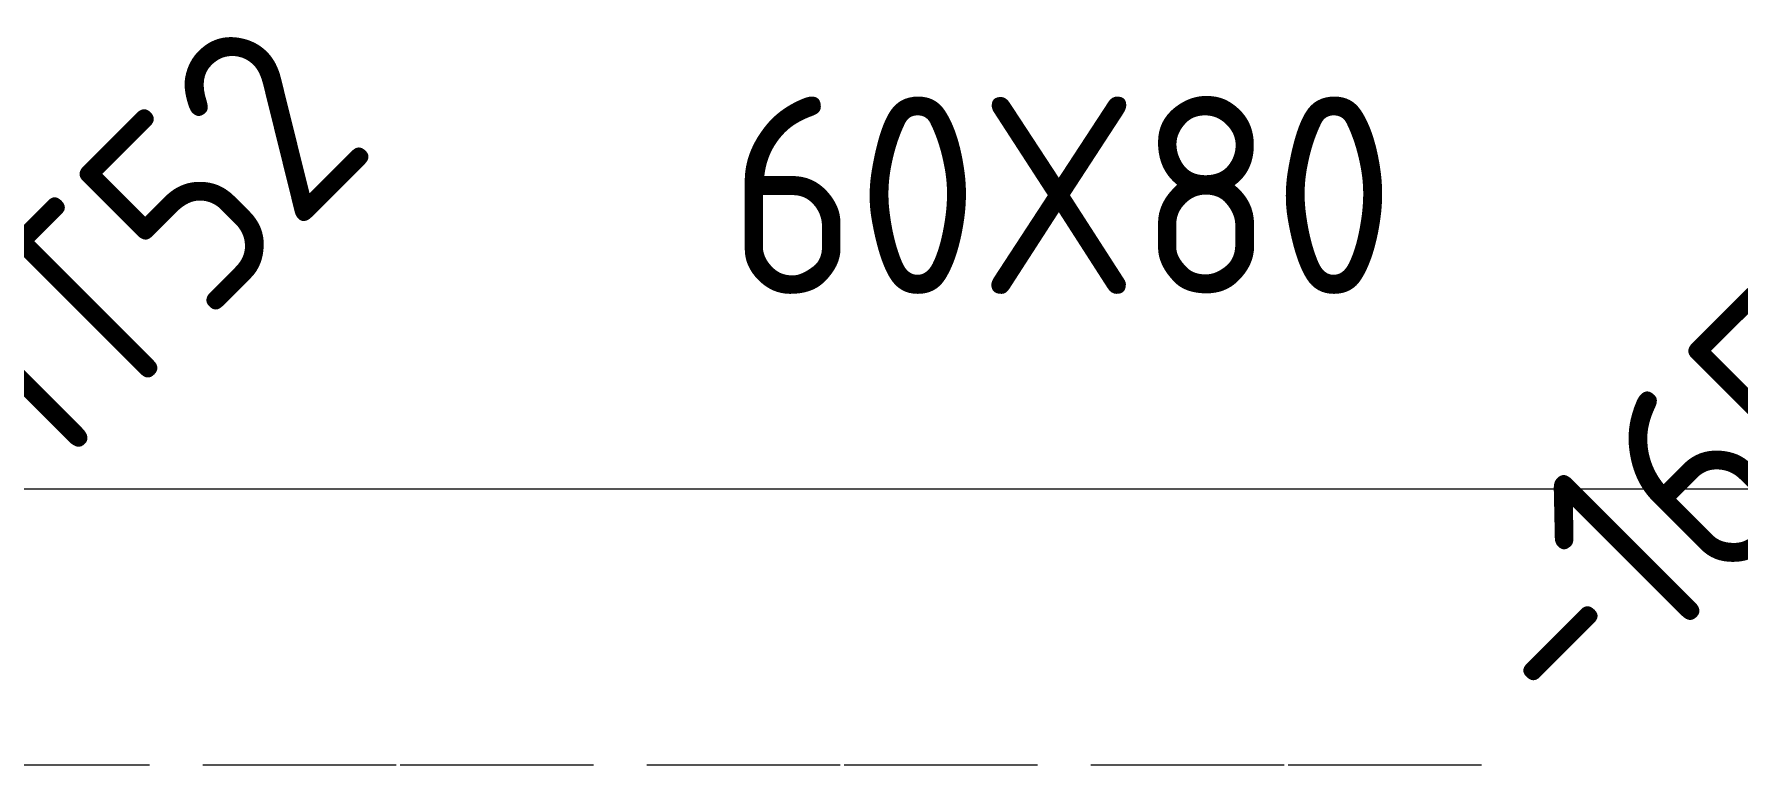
# Model space of a CAD drawing. Header units: millimetres. Extents: x 1359 to 3577, y 1336 to 3557.
# Drawn here: x 2844.4 to 3017.1, y 1811.6 to 1885.6 of the extents above; entities that cross this region are included whole.
import ezdxf

# ---------------------------------------------------------------- set-up
doc = ezdxf.new("R2010")
doc.units = ezdxf.units.MM
doc.layers.add('000-PI-Oprema', color=30, linetype='Continuous', lineweight=5)
doc.layers.add('002-PI-Kabelska kanalica', color=150, linetype='Continuous')
doc.styles.add('PI0', font='isocpeur.ttf', dxfattribs={"width": 0.9})

msp = doc.modelspace()

# ---------------------------------------------------------------- linework, layer by layer
at = {"layer": '000-PI-Oprema', "color": 0, "linetype": 'ByBlock', "lineweight": 0}
for p, q in [((2836.54, 1811.56), (2856.14, 1811.56)), ((2861.54, 1811.56), (2881.14, 1811.56)), ((2881.54, 1811.56), (2901.14, 1811.56)), ((2906.54, 1811.56), (2926.14, 1811.56)), ((2926.54, 1811.56), (2946.14, 1811.56)), ((2951.54, 1811.56), (2971.14, 1811.56)), ((2971.54, 1811.56), (2991.14, 1811.56))]:
    msp.add_line(p, q, dxfattribs=at)
at = {"layer": '002-PI-Kabelska kanalica', "color": 0, "linetype": 'ByBlock', "lineweight": 0}
msp.add_line((2516.57, 1839.56), (3331.57, 1839.56), dxfattribs=at)

# ---------------------------------------------------------------- texts
at = {"layer": '002-PI-Kabelska kanalica', "color": 0, "linetype": 'ByBlock', "lineweight": 0, "style": 'PI0', "width": 0.9}
for s, p in [('-XMT52', (2819.04, 1813.56)), ('-165K13', (3000.4, 1813.95))]:
    msp.add_text(s, height=20, rotation=45, dxfattribs=at).set_placement(p)
at = {"layer": '002-PI-Kabelska kanalica', "color": 0, "style": 'PI0', "width": 0.9}
msp.add_text('60X80', height=20, dxfattribs=at).set_placement((2914.79, 1859.31))

doc.saveas('drawing.dxf')
